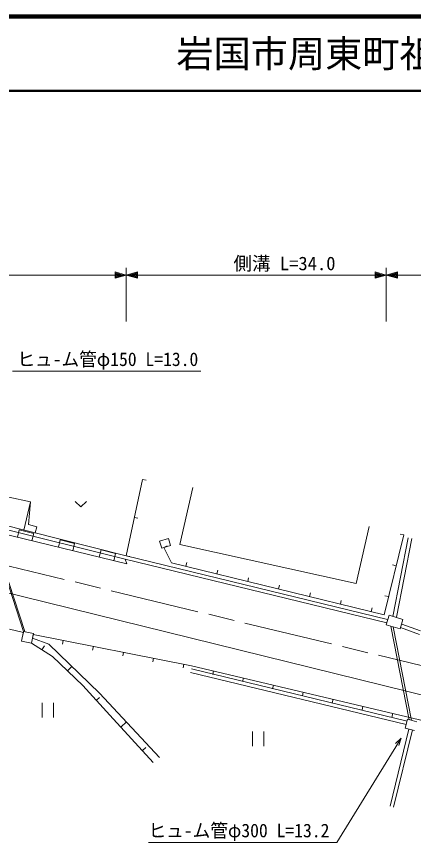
# Model space of a CAD drawing. Units: millimetres, scale not verified. Extents: x 40000 to 680000, y 20000 to 380000.
# Drawn here: x 383519 to 436902, y 268818 to 380000 of the extents above; entities that cross this region are included whole.
import ezdxf
from ezdxf.enums import TextEntityAlignment as Align

# ---------------------------------------------------------------- set-up
doc = ezdxf.new("R2010")
doc.units = ezdxf.units.MM
doc.header["$LTSCALE"] = 1000
doc.linetypes.add('CHAIN', pattern=[18.5, 12, -1.5, 3.5, -1.5])
for name, color, linetype, lineweight in [('M-BGD', 7, 'Continuous', 13), ('M-BMK', 2, 'CHAIN', 13), ('M-STR-HTXT', 7, 'Continuous', 13), ('M-STR-STRC', 7, 'Continuous', 13), ('M-TTL', 2, 'Continuous', 140), ('M-TTL-LINE', 7, 'Continuous', 50)]:
    doc.layers.add(name, color=color, linetype=linetype, lineweight=lineweight)
doc.layers.add('M-TTL-TXT', color=7, linetype='Continuous')
doc.styles.add('ＭＳ ゴシック', font='')
doc.styles.get('ＭＳ ゴシック').set_extended_font_data('MS Gothic')

msp = doc.modelspace()

# ---------------------------------------------------------------- linework, layer by layer
at = {"layer": 'M-BGD'}
for p, q in [((355652, 318084), (398271, 307421)), ((398366, 306305), (354387, 317095)), ((355528, 317599), (398150, 306936)), ((355528, 317599), (398150, 306936)), ((400461, 317699), (398268, 307422)), ((400461, 317699), (400950, 317595)), ((407222, 316582), (405472, 308946)), ((382478, 315314), (385407, 314677)), ((385407, 314677), (384485, 310870)), ((385407, 314677), (385147, 311607)), ((391422, 314698), (392172, 313978)), ((392172, 313978), (392922, 314698)), ((399364, 312561), (399853, 312456)), ((379786, 311530), (384471, 297230)), ((379929, 311577), (384640, 297196)), ((385147, 311607), (386233, 311323)), ((386233, 311323), (386007, 310489)), ((429217, 303696), (430927, 311332)), ((383889, 310886), (383651, 309915)), ((385832, 310410), (383889, 310886)), ((385593, 309438), (385832, 310410)), ((432955, 299480), (435620, 310219)), ((435620, 310219), (435135, 310339)), ((389387, 309537), (389148, 308566)), ((391329, 309061), (389387, 309537)), ((403959, 309721), (402766, 309363)), ((402766, 309363), (403046, 308429)), ((404239, 308787), (403959, 309721)), ((436198, 309846), (434130, 299248)), ((436689, 309750), (434621, 299152)), ((391091, 308090), (391329, 309061)), ((394884, 308189), (394646, 307218)), ((396827, 307712), (394884, 308189)), ((403046, 308429), (404239, 308787)), ((403349, 308520), (403797, 308742)), ((403349, 308520), (404358, 306480)), ((405472, 308946), (429217, 303696)), ((396588, 306741), (396827, 307712)), ((398150, 306936), (398366, 306305)), ((398150, 306936), (433305, 298369)), ((398268, 307422), (398757, 307317)), ((398268, 307422), (433424, 298854)), ((404358, 306480), (432955, 299480)), ((406303, 306004), (406422, 306490)), ((434590, 306067), (434104, 306187)), ((410459, 304987), (410578, 305472)), ((414614, 303970), (414733, 304455)), ((418770, 302952), (418888, 303438)), ((422925, 301935), (423044, 302421)), ((427081, 300918), (427199, 301404)), ((433559, 301914), (433074, 302035)), ((431236, 299901), (431355, 300387)), ((433613, 299402), (433234, 298128)), ((435482, 298845), (433613, 299402)), ((433234, 298128), (435103, 297571)), ((435103, 297571), (435482, 298845)), ((435329, 298226), (437846, 297312)), ((384439, 297072), (382558, 297550)), ((384207, 295911), (384471, 297230)), ((384439, 297072), (384316, 296587)), ((384471, 297230), (385783, 296967)), ((385783, 296967), (385519, 295649)), ((433844, 297946), (436322, 285335)), ((434169, 297849), (436645, 285250)), ((435158, 297756), (437724, 296824)), ((385519, 295649), (384207, 295911)), ((385749, 296797), (385653, 296306)), ((385655, 296326), (387876, 295525)), ((407049, 292616), (385749, 296797)), ((389800, 296002), (389704, 295511)), ((388339, 293872), (385519, 295649)), ((386929, 294761), (387270, 295301)), ((387876, 295525), (394686, 288914)), ((393851, 295206), (393755, 294716)), ((392438, 289971), (388339, 293872)), ((397902, 294411), (397806, 293921)), ((401953, 293616), (401857, 293126)), ((390388, 291922), (390964, 292527)), ((406004, 292821), (405908, 292330)), ((482331, 274740), (407049, 292616)), ((435908, 284682), (406932, 291698)), ((436036, 285165), (407050, 292184)), ((410030, 291908), (409915, 291422)), ((414047, 290954), (413931, 290468)), ((396074, 285939), (392438, 289971)), ((418063, 290001), (417948, 289514)), ((394256, 287955), (394687, 288344)), ((394686, 288914), (402752, 280253)), ((422080, 289047), (421965, 288560)), ((426097, 288093), (425981, 287607)), ((386953, 287622), (386953, 285622)), ((388473, 285622), (388473, 287622)), ((430114, 287139), (429998, 286653)), ((401892, 279592), (396074, 285939)), ((434130, 286185), (434015, 285699)), ((397529, 284352), (398287, 285047)), ((436097, 285395), (435784, 284216)), ((437361, 285059), (436097, 285395)), ((415241, 283777), (415241, 281777)), ((416761, 281777), (416761, 283777)), ((436271, 284086), (433748, 273696)), ((436757, 283968), (434234, 273578)), ((435784, 284216), (437048, 283880)), ((400438, 281178), (400908, 281609))]:
    msp.add_line(p, q, dxfattribs=at)
at = {"layer": 'M-BMK'}
msp.add_line((360284, 311404), (455701, 288330), dxfattribs=at)
at = {"layer": 'M-STR-HTXT'}
for p, q in [((398268, 346191), (398268, 338953)), ((433234, 338953), (433234, 346191)), ((331113, 345191), (398268, 345191)), ((396768, 344771), (396768, 345611)), ((396768, 345611), (398268, 345191)), ((398268, 345191), (396768, 344771)), ((396828, 344891), (396828, 345491)), ((396828, 345491), (397848, 345191)), ((397848, 345191), (396828, 344891)), ((396888, 345011), (396888, 345371)), ((396888, 345371), (397608, 345191)), ((397608, 345191), (396888, 345011)), ((396948, 345131), (396948, 345251)), ((396948, 345251), (397248, 345191)), ((397248, 345191), (396948, 345131)), ((398268, 345191), (399768, 345611)), ((399768, 344771), (398268, 345191)), ((433234, 345191), (398268, 345191)), ((398688, 345191), (399708, 345491)), ((399708, 344891), (398688, 345191)), ((398928, 345191), (399648, 345371)), ((399648, 345011), (398928, 345191)), ((399288, 345191), (399588, 345251)), ((399588, 345131), (399288, 345191)), ((399588, 345251), (399588, 345131)), ((399648, 345371), (399648, 345011)), ((399708, 345491), (399708, 344891)), ((399768, 345611), (399768, 344771)), ((431734, 344771), (431734, 345611)), ((431734, 345611), (433234, 345191)), ((433234, 345191), (431734, 344771)), ((431794, 344891), (431794, 345491)), ((431794, 345491), (432814, 345191)), ((432814, 345191), (431794, 344891)), ((431854, 345011), (431854, 345371)), ((431854, 345371), (432574, 345191)), ((432574, 345191), (431854, 345011)), ((431914, 345131), (431914, 345251)), ((431914, 345251), (432214, 345191)), ((432214, 345191), (431914, 345131)), ((433234, 345191), (434734, 345611)), ((434734, 344771), (433234, 345191)), ((433234, 345191), (491434, 345191)), ((433654, 345191), (434674, 345491)), ((434674, 344891), (433654, 345191)), ((433894, 345191), (434614, 345371)), ((434614, 345011), (433894, 345191)), ((434254, 345191), (434554, 345251)), ((434554, 345131), (434254, 345191)), ((434554, 345251), (434554, 345131)), ((434614, 345371), (434614, 345011)), ((434674, 345491), (434674, 344891)), ((434734, 345611), (434734, 344771)), ((382963, 332256), (408313, 332256)), ((435240, 282867), (426616, 268818)), ((434478, 282161), (435240, 282867)), ((435240, 282867), (434955, 281868)), ((426616, 268818), (401266, 268818))]:
    msp.add_line(p, q, dxfattribs=at)
at = {"layer": 'M-STR-STRC'}
msp.add_line((374471, 304379), (441765, 287742), dxfattribs=at)
at = {"layer": 'M-TTL'}
msp.add_line((680000, 380000), (40000, 380000), dxfattribs=at)
at = {"layer": 'M-TTL-LINE'}
msp.add_line((40000, 370000), (680000, 370000), dxfattribs=at)

# ---------------------------------------------------------------- texts
at = {"layer": 'M-STR-HTXT', "style": 'ＭＳ ゴシック'}
msp.add_text('側溝 L=34.0', height=1833, dxfattribs=at).set_placement((412688, 345297), align=Align.BOTTOM_LEFT)
at = {"layer": 'M-STR-HTXT', "style": 'ＭＳ ゴシック', "width": 0.95}
for s, p in [('ヒュ-ム管φ150 L=13.0', (383630, 332404)), ('ヒュ-ム管φ300 L=13.2', (401266, 268966))]:
    msp.add_text(s, height=1833, dxfattribs=at).set_placement(p, align=Align.BOTTOM_LEFT)
at = {"layer": 'M-TTL-TXT', "style": 'ＭＳ ゴシック'}
msp.add_text('岩国市周東町祖生落合 下東', height=3666, dxfattribs=at).set_placement((405024, 375000), align=Align.MIDDLE_LEFT)

doc.saveas('drawing.dxf')
